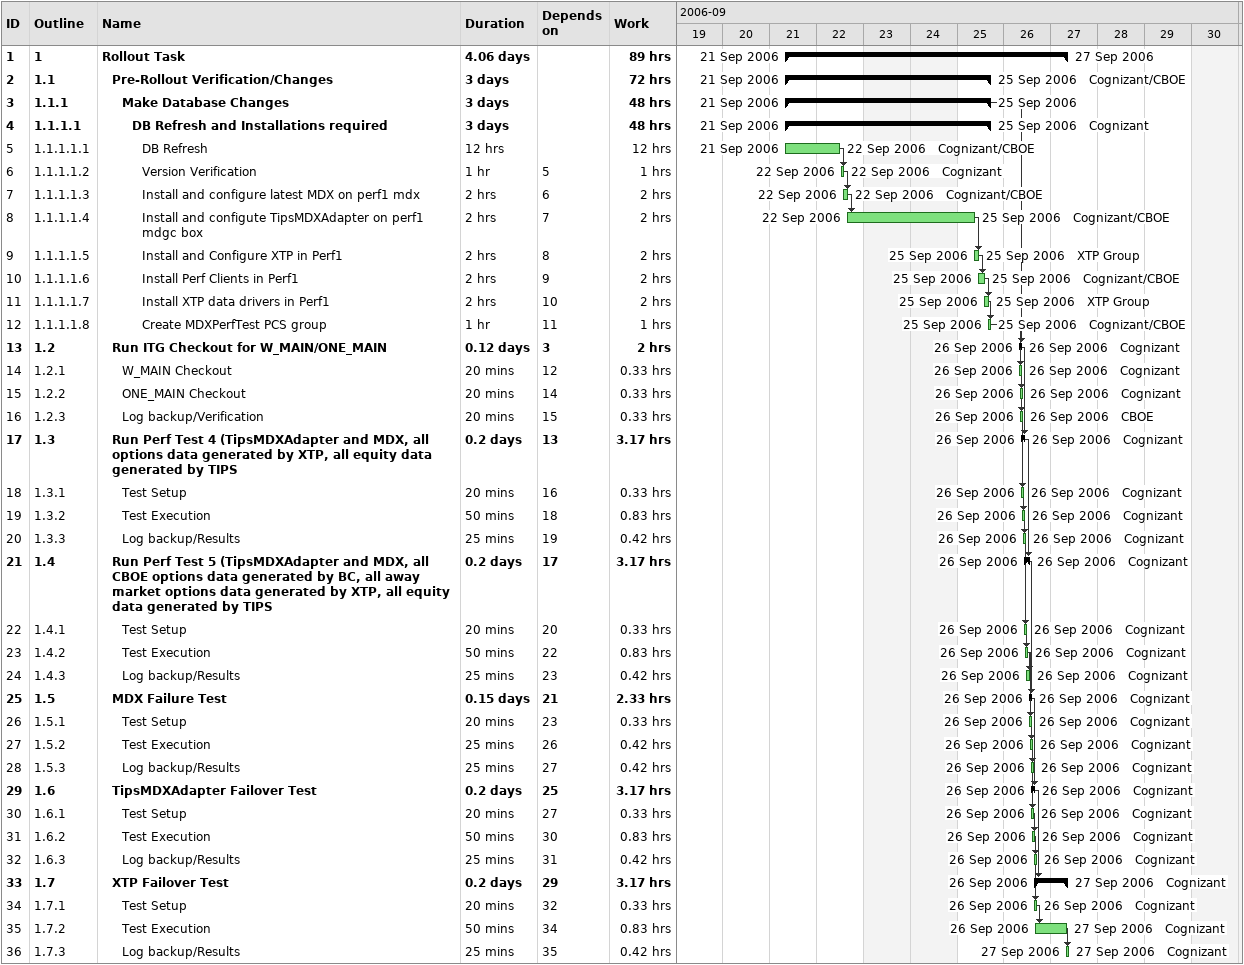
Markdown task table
| ID | WBS | Task | Duration | Start | Finish | Predecessors | Resources | Work (h) |
|---|---|---|---|---|---|---|---|---|
| 1 | 1 | **Rollout Task** | 4.06d | 2006-09-21 | 2006-09-27 |  |  | 89 |
| 2 | 1.1 | **Pre-Rollout Verification/Changes** | 3d | 2006-09-21 | 2006-09-25 |  | Cognizant/CBOE | 72 |
| 3 | 1.1.1 | **Make Database Changes** | 3d | 2006-09-21 | 2006-09-25 |  |  | 48 |
| 4 | 1.1.1.1 | **DB Refresh and Installations required** | 3d | 2006-09-21 | 2006-09-25 |  | Cognizant | 48 |
| 5 | 1.1.1.1.1 | DB Refresh | 12h | 2006-09-21 | 2006-09-22 |  | Cognizant/CBOE | 12 |
| 6 | 1.1.1.1.2 | Version Verification | 1h | 2006-09-22 | 2006-09-22 | 5 | Cognizant | 1 |
| 7 | 1.1.1.1.3 | Install and configure latest MDX on perf1 mdx | 2h | 2006-09-22 | 2006-09-22 | 6 | Cognizant/CBOE | 2 |
| 8 | 1.1.1.1.4 | Install and configute TipsMDXAdapter on perf1 mdgc box | 2h | 2006-09-22 | 2006-09-25 | 7 | Cognizant/CBOE | 2 |
| 9 | 1.1.1.1.5 | Install and Configure XTP in Perf1 | 2h | 2006-09-25 | 2006-09-25 | 8 | XTP Group | 2 |
| 10 | 1.1.1.1.6 | Install Perf Clients in Perf1 | 2h | 2006-09-25 | 2006-09-25 | 9 | Cognizant/CBOE | 2 |
| 11 | 1.1.1.1.7 | Install XTP data drivers in Perf1 | 2h | 2006-09-25 | 2006-09-25 | 10 | XTP Group | 2 |
| 12 | 1.1.1.1.8 | Create MDXPerfTest PCS group | 1h | 2006-09-25 | 2006-09-25 | 11 | Cognizant/CBOE | 1 |
| 13 | 1.2 | **Run ITG Checkout for W_MAIN/ONE_MAIN** | 0.12d | 2006-09-26 | 2006-09-26 | 3 | Cognizant | 2 |
| 14 | 1.2.1 | W_MAIN Checkout | 20min | 2006-09-26 | 2006-09-26 | 12 | Cognizant | 0.33 |
| 15 | 1.2.2 | ONE_MAIN Checkout | 20min | 2006-09-26 | 2006-09-26 | 14 | Cognizant | 0.33 |
| 16 | 1.2.3 | Log backup/Verification | 20min | 2006-09-26 | 2006-09-26 | 15 | CBOE | 0.33 |
| 17 | 1.3 | **Run Perf Test 4 (TipsMDXAdapter and MDX, all options data generated by XTP, all equity data generated by TIPS** | 0.2d | 2006-09-26 | 2006-09-26 | 13 | Cognizant | 3.17 |
| 18 | 1.3.1 | Test Setup | 20min | 2006-09-26 | 2006-09-26 | 16 | Cognizant | 0.33 |
| 19 | 1.3.2 | Test Execution | 50min | 2006-09-26 | 2006-09-26 | 18 | Cognizant | 0.83 |
| 20 | 1.3.3 | Log backup/Results | 25min | 2006-09-26 | 2006-09-26 | 19 | Cognizant | 0.42 |
| 21 | 1.4 | **Run Perf Test 5 (TipsMDXAdapter and MDX, all CBOE options data generated by BC, all away market options data generated by XTP, all equity data generated by TIPS** | 0.2d | 2006-09-26 | 2006-09-26 | 17 | Cognizant | 3.17 |
| 22 | 1.4.1 | Test Setup | 20min | 2006-09-26 | 2006-09-26 | 20 | Cognizant | 0.33 |
| 23 | 1.4.2 | Test Execution | 50min | 2006-09-26 | 2006-09-26 | 22 | Cognizant | 0.83 |
| 24 | 1.4.3 | Log backup/Results | 25min | 2006-09-26 | 2006-09-26 | 23 | Cognizant | 0.42 |
| 25 | 1.5 | **MDX Failure Test** | 0.15d | 2006-09-26 | 2006-09-26 | 21 | Cognizant | 2.33 |
| 26 | 1.5.1 | Test Setup | 20min | 2006-09-26 | 2006-09-26 | 23 | Cognizant | 0.33 |
| 27 | 1.5.2 | Test Execution | 25min | 2006-09-26 | 2006-09-26 | 26 | Cognizant | 0.42 |
| 28 | 1.5.3 | Log backup/Results | 25min | 2006-09-26 | 2006-09-26 | 27 | Cognizant | 0.42 |
| 29 | 1.6 | **TipsMDXAdapter Failover Test** | 0.2d | 2006-09-26 | 2006-09-26 | 25 | Cognizant | 3.17 |
| 30 | 1.6.1 | Test Setup | 20min | 2006-09-26 | 2006-09-26 | 27 | Cognizant | 0.33 |
| 31 | 1.6.2 | Test Execution | 50min | 2006-09-26 | 2006-09-26 | 30 | Cognizant | 0.83 |
| 32 | 1.6.3 | Log backup/Results | 25min | 2006-09-26 | 2006-09-26 | 31 | Cognizant | 0.42 |
| 33 | 1.7 | **XTP Failover Test** | 0.2d | 2006-09-26 | 2006-09-27 | 29 | Cognizant | 3.17 |
| 34 | 1.7.1 | Test Setup | 20min | 2006-09-26 | 2006-09-26 | 32 | Cognizant | 0.33 |
| 35 | 1.7.2 | Test Execution | 50min | 2006-09-26 | 2006-09-27 | 34 | Cognizant | 0.83 |
| 36 | 1.7.3 | Log backup/Results | 25min | 2006-09-27 | 2006-09-27 | 35 | Cognizant | 0.42 |
